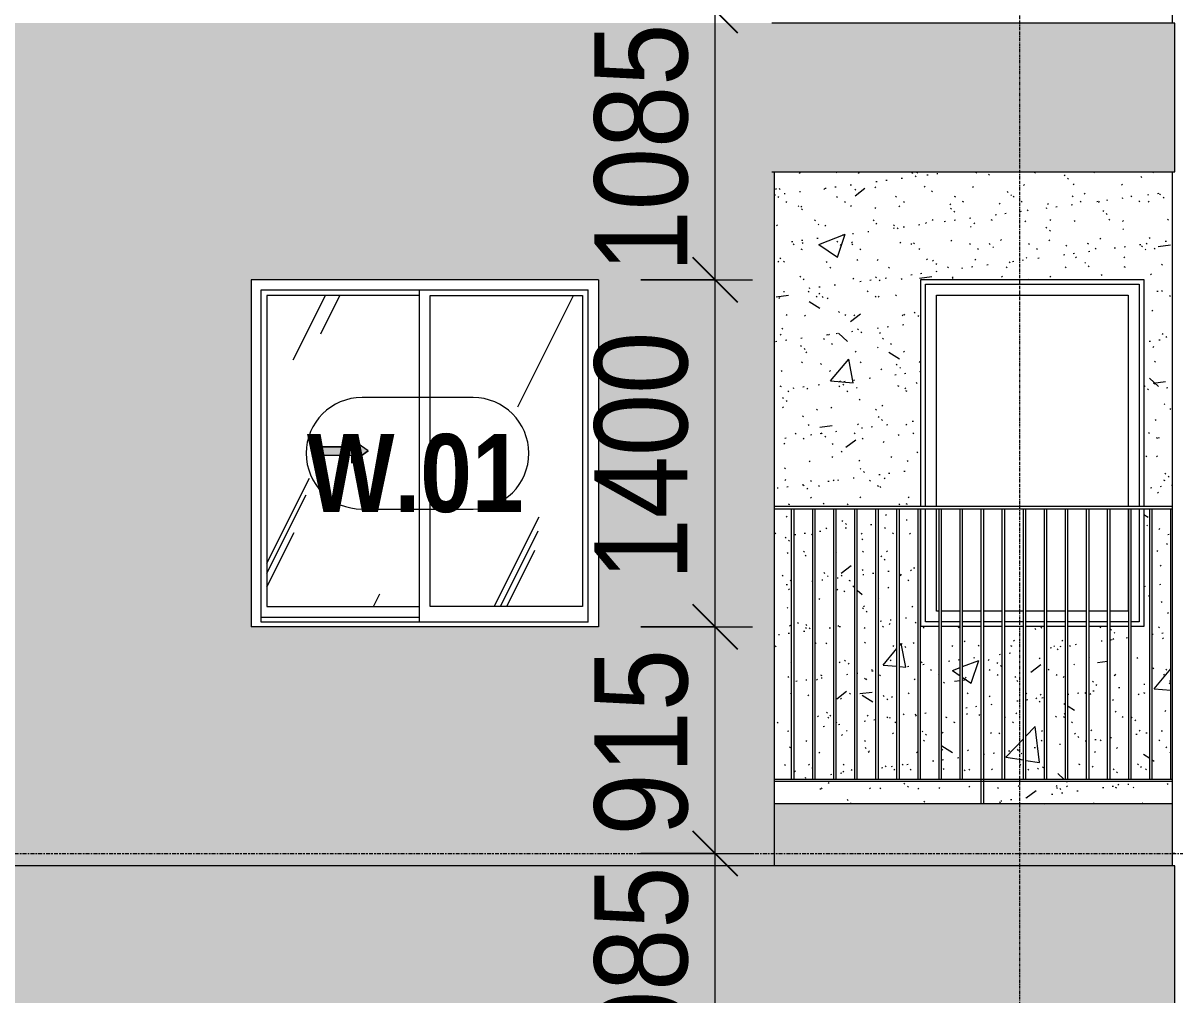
# Model space of a CAD drawing. Header units: millimetres. Extents: x 9199 to 175431, y -4466 to 35300.
# Drawn here: x 40518 to 45162, y 5029 to 8950 of the extents above; entities that cross this region are included whole.
import ezdxf

# ---------------------------------------------------------------- set-up
doc = ezdxf.new("R2010")
doc.units = ezdxf.units.MM
for name, pattern in [('1 NÉT CALL OUT', [6, 3, -3]), ('Centre', [31.75, 6.35, -4.7625, 15.875, -4.7625]), ('Grid Line', [22.225, 12.7, -3.175, 3.175, -3.175])]:
    doc.linetypes.add(name, pattern=pattern)
for name, color, linetype, lineweight in [('0-1', 7, 'Continuous', 5), ('A-ANNO-DIMS', 211, 'Continuous', 9), ('A-ANNO-DIMS-150', 211, 'Continuous', 9), ('A-DETL-GENF', 92, 'Continuous', 9), ('A-DETL-GENF-1', 92, '1 NÉT CALL OUT', 9), ('A-FLOR-HRAL-1', 253, 'Continuous', 9), ('A-FLOR-LEVL-2', 51, 'Centre', 9), ('A-GLAZ', 151, 'Continuous', 9), ('A-GLAZ-1', 253, 'Continuous', 9), ('A-GLAZ-2', 7, 'Continuous', 9), ('A-GLAZ-3', 7, '1 NÉT CALL OUT', 9), ('A-GLAZ-IDEN', 152, 'Continuous', 9), ('A-WALL', 113, 'Continuous', 9), ('A-WALL-PATT', 111, 'Continuous', 9), ('A-WALL-PATT-1', 9, 'Continuous', 9), ('A-WALL-PATT-2', 111, 'Continuous', 5), ('I-WALL', 2, 'Continuous', 9), ('I-WALL-1', 7, 'Continuous', 9), ('S-GRID-1', 1, 'Grid Line', 9)]:
    doc.layers.add(name, color=color, linetype=linetype, lineweight=lineweight)
doc.styles.add('Arial_B_1', font='arialbd.ttf', dxfattribs={"width": 0.85, "height": 315})
doc.styles.add('UTM Avo', font='', dxfattribs={"width": 0.9, "height": 375})
doc.styles.get('UTM Avo').set_extended_font_data('UTM Avo')
doc.dimstyles.new('1_Dim_chi_tiet_2_5', dxfattribs={"dimscale": 304.8, "dimtxt": 374.737856, "dimasz": 0.590551, "dimexe": 0.492126, "dimexo": 0.0625, "dimgap": 0.049213, "dimtad": 1, "dimdec": 0, "dimrnd": 5, "dimzin": 0, "dimdsep": 46, "dimtxsty": 'UTM Avo', "dimblk1": 'OBLIQUE', "dimblk2": 'OBLIQUE', "dimsah": 1, "dimcen": 0.09, "dimdle": 0.492126, "dimazin": 0, "dimtfac": 1, "dimtdec": 4, "dimtix": 1, "dimtmove": 0, "dimatfit": 3, "dimfxl": 0.984252, "dimfxlon": 1, "dimtvp": 1, "dimtolj": 1, "dimtzin": 0, "dimarcsym": 2})
pattern_1 = [(63.435, (53179.2, 1304.34), (-0.001, 1524), [532.46, -2875.3]), (63.435, (51655.2, 1304.34), (-0.001, 1524), [532.46, -2875.3]), (63.435, (53908.74, 1598.8), (-0.001, 1524), [532.46, -2875.3]), (63.435, (52384.74, 1598.8), (-0.001, 1524), [532.46, -2875.3]), (63.435, (53798.3, 1494.84), (-0.001, 1524), [532.46, -2875.3]), (63.435, (52274.3, 1494.84), (-0.001, 1524), [532.46, -2875.3]), (63.435, (53685.8, 2090.1), (-0.001, 1524), [258.8, -3148.97]), (63.435, (52161.8, 2090.1), (-0.001, 1524), [258.8, -3148.97]), (63.435, (53612.15, 1997.95), (-0.001, 1524), [532.46, -2875.3]), (63.435, (52088.15, 1997.95), (-0.001, 1524), [532.46, -2875.3]), (63.435, (53625.14, 2064.1), (-0.001, 1524), [532.46, -2875.3]), (63.435, (52101.14, 2064.1), (-0.001, 1524), [532.46, -2875.3]), (63.435, (53010.3, 1773.94), (-0.001, 1524), [532.46, -2875.3]), (63.435, (51486.3, 1773.94), (-0.001, 1524), [532.46, -2875.3]), (63.435, (53023.3, 1851.9), (-0.001, 1524), [532.46, -2875.3]), (63.435, (51499.3, 1851.9), (-0.001, 1524), [532.46, -2875.3]), (63.435, (53026.8, 1908.1), (-0.001, 1524), [532.46, -2875.3]), (63.435, (51502.8, 1908.1), (-0.001, 1524), [532.46, -2875.3])]

# ---------------------------------------------------------------- blocks, each defined once
blk = doc.blocks.new('M_Fixed - 900 x 1400-901191-TKCS_MẶT ĐỨNG HƯỚNG ĐÔNG')
at = {"layer": 'A-GLAZ-2'}
for p, q in [((52355.9, 7896), (53217.9, 7896)), ((52355.9, 7000), (52355.9, 7896)), ((53217.9, 7896), (53217.9, 7000)), ((52399.9, 7852), (53173.9, 7852)), ((52399.9, 7000), (52399.9, 7852)), ((53173.9, 7852), (53173.9, 7000)), ((52355.9, 6534), (52355.9, 6990)), ((52399.9, 6578), (52399.9, 6990)), ((53173.9, 6990), (53173.9, 6578)), ((53217.9, 6990), (53217.9, 6534)), ((52411, 6578), (52399.9, 6578)), ((52496, 6578), (52421, 6578)), ((52580.9, 6578), (52506, 6578)), ((52665.8, 6578), (52590.9, 6578)), ((52750.8, 6578), (52675.8, 6578)), ((52835.7, 6578), (52760.8, 6578)), ((52920.7, 6578), (52845.7, 6578)), ((53005.6, 6578), (52930.7, 6578)), ((53090.5, 6578), (53015.6, 6578)), ((53173.9, 6578), (53100.5, 6578)), ((52411, 6534), (52355.9, 6534)), ((52496, 6534), (52421, 6534)), ((52580.9, 6534), (52506, 6534)), ((52665.8, 6534), (52590.9, 6534)), ((52750.8, 6534), (52675.8, 6534)), ((52835.7, 6534), (52760.8, 6534)), ((52920.7, 6534), (52845.7, 6534)), ((53005.6, 6534), (52930.7, 6534)), ((53090.5, 6534), (53015.6, 6534)), ((53175.5, 6534), (53100.5, 6534)), ((53217.9, 6534), (53185.5, 6534))]:
    blk.add_line(p, q, dxfattribs=at)
blk = doc.blocks.new('Railing - 10mm-901206-TKCS_MẶT ĐỨNG HƯỚNG ĐÔNG')
at = {"layer": 'A-FLOR-HRAL-1'}
for p, q in [((51816.4, 5900), (51816.4, 6990)), ((51826.4, 5900), (51826.4, 6990))]:
    blk.add_line(p, q, dxfattribs=at)
blk = doc.blocks.new('Railing - 50 x 10mm-901224-TKCS_MẶT ĐỨNG HƯỚNG ĐÔNG')
at = {"layer": 'A-FLOR-HRAL-1'}
for p, q in [((52580.9, 6990), (52590.9, 6990)), ((52580.9, 5800), (52580.9, 6990)), ((52590.9, 5800), (52590.9, 6990))]:
    blk.add_line(p, q, dxfattribs=at)
blk = doc.blocks.new('Railing - 10mm-V14-TKCS_MẶT ĐỨNG HƯỚNG ĐÔNG')
at = {"layer": 'A-FLOR-HRAL-1'}
blk.add_line((45145.352937, 5900), (45145.352937, 6990), dxfattribs=at)
blk = doc.blocks.new('Railing - Railing-884532-TKCS_MẶT ĐỨNG HƯỚNG ĐÔNG')
at = {"layer": 'A-FLOR-HRAL-1'}
for p, q in [((43546.9, 5900), (45151.9, 5900)), ((45151.9, 5890), (43546.9, 5890))]:
    blk.add_line(p, q, dxfattribs=at)
for name, p in [('Railing - 10mm-901206-TKCS_MẶT ĐỨNG HƯỚNG ĐÔNG', (-8200, 0)), ('Railing - 10mm-901206-TKCS_MẶT ĐỨNG HƯỚNG ĐÔNG', (-8115.1, 0)), ('Railing - 10mm-901206-TKCS_MẶT ĐỨNG HƯỚNG ĐÔNG', (-8030.1, 0)), ('Railing - 10mm-901206-TKCS_MẶT ĐỨNG HƯỚNG ĐÔNG', (-7945.2, 0)), ('Railing - 10mm-901206-TKCS_MẶT ĐỨNG HƯỚNG ĐÔNG', (-7860.2, 0)), ('Railing - 10mm-901206-TKCS_MẶT ĐỨNG HƯỚNG ĐÔNG', (-7775.3, 0)), ('Railing - 10mm-901206-TKCS_MẶT ĐỨNG HƯỚNG ĐÔNG', (-7690.4, 0)), ('Railing - 10mm-901206-TKCS_MẶT ĐỨNG HƯỚNG ĐÔNG', (-7605.4, 0)), ('Railing - 10mm-901206-TKCS_MẶT ĐỨNG HƯỚNG ĐÔNG', (-7520.5, 0)), ('Railing - 50 x 10mm-901224-TKCS_MẶT ĐỨNG HƯỚNG ĐÔNG', (-8200, 0)), ('Railing - 10mm-901206-TKCS_MẶT ĐỨNG HƯỚNG ĐÔNG', (-7350.6, 0)), ('Railing - 10mm-901206-TKCS_MẶT ĐỨNG HƯỚNG ĐÔNG', (-7265.7, 0)), ('Railing - 10mm-901206-TKCS_MẶT ĐỨNG HƯỚNG ĐÔNG', (-7180.7, 0)), ('Railing - 10mm-901206-TKCS_MẶT ĐỨNG HƯỚNG ĐÔNG', (-7095.8, 0)), ('Railing - 10mm-901206-TKCS_MẶT ĐỨNG HƯỚNG ĐÔNG', (-7010.8, 0)), ('Railing - 10mm-901206-TKCS_MẶT ĐỨNG HƯỚNG ĐÔNG', (-6925.9, 0)), ('Railing - 10mm-901206-TKCS_MẶT ĐỨNG HƯỚNG ĐÔNG', (-6841, 0)), ('Railing - 10mm-901206-TKCS_MẶT ĐỨNG HƯỚNG ĐÔNG', (-6756, 0)), ('Railing - 10mm-V14-TKCS_MẶT ĐỨNG HƯỚNG ĐÔNG', (0, 0))]:
    blk.add_blockref(name, p)
blk = doc.blocks.new('Top Rail Type - Top Rail_Internal_-884533-TKCS_MẶT ĐỨNG HƯỚNG ĐÔNG')
at = {"layer": 'A-FLOR-HRAL-1'}
for p, q in [((45151.9, 7000), (43546.9, 7000)), ((43546.9, 6990), (45151.9, 6990))]:
    blk.add_line(p, q, dxfattribs=at)
blk = doc.blocks.new('NCV_TKTC_TANG 2_rvt-1-TKCS_MẶT ĐỨNG HƯỚNG ĐÔNG')
at = {"layer": 'A-WALL-PATT-1'}
h = blk.add_hatch(dxfattribs=at)
h.set_pattern_fill('FP_2', color=256, style=0, pattern_type=2)
h.set_pattern_definition([(50, (51388.9, 1200), (1093.104, -95.634), [114.3, -1257.3]), (355, (51388.9, 1200), (-211.46, 1146.34), [91.44, -1005.84]), (100.451, (51480, 1192), (881.66, 1050.7), [97.14, -1068.54]), (46.184, (51389, 1504.8), (1626.47, -252.26), [171.45, -1885.95]), (96.636, (51524.5, 1483.8), (1424.42, 1484.57), [145.7, -1602.8]), (351.184, (51389, 1504.8), (1424.43, 1484.55), [137.16, -1508.76]), (21, (51541.3, 1428.6), (909.69, -613.59), [114.3, -1257.3]), (326, (51541.3, 1428.6), (370.81, 1105.13), [91.44, -1005.84]), (71.451, (51617.1, 1377.5), (1280.5, 491.53), [97.14, -1068.54]), (37.5, (51388.93, 1200), (18.531, 507.33), [50.292, -943.356, 50.292, -970.788, -1009.65]), (37.5, (51388.93, 1200), (18.531, 507.33), [-2014.73, 50.29, -959.36]), (7.5, (51388.93, 1200), (400.918, 601.084), [50.292, -531.876, 50.292, -920.496, -384.81]), (7.5, (51388.93, 1200), (400.918, 601.084), [-1552.956, 50.29, -334.52]), (327.5, (51049.1, 1200), (813.545, -34.374), [50.292, -330.708, 50.292, -1138.428, -1577.34]), (327.5, (51049.1, 1200), (813.545, -34.374), [-1569.72, 50.29, -1527.05]), (317.5, (50896.7, 1200), (888.775, 152.56), [50.29, -445.01, 50.29, -739.14, -1120.14]), (317.5, (50896.7, 1200), (888.775, 152.56), [-1284.73, 50.29, -1069.85])])
h.paths.add_polyline_path([(43586, 5800), (44380.9, 5800), (44380.9, 5890), (43546.9, 5890), (43546.9, 5800)])
h.paths.add_polyline_path([(44780.7, 5800), (45151.9, 5800), (45151.9, 5890), (44390.9, 5890), (44390.9, 5800)])
h.paths.add_polyline_path([(44390.9, 5900), (44465.8, 5900), (44465.8, 6515), (44390.9, 6515), (44390.9, 5983.2)])
h.paths.add_polyline_path([(44475.8, 5900), (44550.8, 5900), (44550.8, 6515), (44475.8, 6515), (44475.8, 5983.2)])
h.paths.add_polyline_path([(44560.8, 5900), (44635.7, 5900), (44635.7, 6515), (44560.8, 6515), (44560.8, 5983.2)])
h.paths.add_polyline_path([(44645.7, 5900), (44720.7, 5900), (44720.7, 6515), (44645.7, 6515), (44645.7, 5983.2)])
h.paths.add_polyline_path([(45125.8, 5900), (45145.4, 5900), (45145.4, 6990), (45070.4, 6990), (45070.4, 5900), (45118.7, 5900)])
h.paths.add_polyline_path([(43546.9, 5900), (43616.4, 5900), (43616.4, 6990), (43546.9, 6990), (43546.9, 5983.2)])
h.paths.add_polyline_path([(43786.3, 5900), (43786.3, 6990), (43711.4, 6990), (43711.4, 5900), (43717.5, 5900)])
h.paths.add_polyline_path([(43796.3, 5900), (43871.3, 5900), (43871.3, 6990), (43796.3, 6990), (43796.3, 5983.2)])
h.paths.add_polyline_path([(44730.7, 5900), (44805.6, 5900), (44805.6, 6515), (44730.7, 6515), (44730.7, 5983.2)])
h.paths.add_polyline_path([(44380.9, 5900), (44380.9, 6515), (44306, 6515), (44306, 5900)])
h.paths.add_polyline_path([(44296, 5900), (44296, 6515), (44221, 6515), (44221, 5900)])
h.paths.add_polyline_path([(43881.3, 5900), (43956.2, 5900), (43956.2, 6990), (43881.3, 6990), (43881.3, 5983.2)])
h.paths.add_polyline_path([(43966.2, 5900), (44041.1, 5900), (44041.1, 6990), (43966.2, 6990), (43966.2, 5983.2)])
h.paths.add_polyline_path([(43626.4, 5900), (43701.4, 5900), (43701.4, 6990), (43626.4, 6990), (43626.4, 5955.2)])
h.paths.add_polyline_path([(44211, 5900), (44211, 6515), (44136.9, 6515), (44136.1, 5900)])
h.paths.add_polyline_path([(44815.6, 5900), (44890.5, 5900), (44890.5, 6515), (44815.6, 6515), (44815.6, 5936.6)])
h.paths.add_polyline_path([(44126.1, 5900), (44126.1, 6990), (44051.1, 6990), (44051.1, 5900)])
h.paths.add_polyline_path([(45060.4, 5900), (45060.4, 6990), (45036.9, 6990), (45036.9, 6515), (44985.5, 6515), (44985.5, 5900)])
h.paths.add_polyline_path([(44900.5, 5900), (44975.5, 5900), (44975.5, 6515), (44900.5, 6515), (44900.5, 5983.2)])
h.paths.add_polyline_path([(45151.9, 7000), (45151.9, 8350), (43546.9, 8350), (43546.9, 7000), (44136.9, 7000), (44136.9, 7915), (45036.9, 7915), (45036.9, 7000), (45087.4, 7000)])
h = blk.add_hatch(dxfattribs=at)
h.set_pattern_fill('FP_3', color=256, style=0, pattern_type=2)
h.set_pattern_definition([(37.5, (51388.93, 1200), (-4.7995, 146.8239), [5.029, -110.795, 5.029, -124.511, -123.825]), (37.5, (51388.93, 1200), (-4.7995, 146.8239), [-245.364, 5.029, -118.796]), (7.5, (51388.93, 1200), (134.8574, 215.0472), [5.029, -57.455, 5.029, -99.365, -40.005]), (7.5, (51388.93, 1200), (134.8574, 215.0472), [-166.878, 5.029, -34.976]), (327.5, (51295.21, 1200), (237.2978, 0.4316), [5.029, -33.071, 5.029, -132.131, -179.07]), (327.5, (51295.21, 1200), (237.2978, 0.4316), [-175.26, 5.029, -174.041]), (317.5, (51295.2, 1200), (229.067, 66.8792), [5.029, -14.021, 5.029, -84.887, -102.87]), (317.5, (51295.2, 1200), (229.067, 66.8792), [-108.966, 5.029, -97.841])])
h.paths.add_polyline_path([(43586, 5800), (44380.9, 5800), (44380.9, 5890), (43546.9, 5890), (43546.9, 5800)])
h.paths.add_polyline_path([(44780.7, 5800), (45151.9, 5800), (45151.9, 5890), (44390.9, 5890), (44390.9, 5800)])
h.paths.add_polyline_path([(44390.9, 5900), (44465.8, 5900), (44465.8, 6515), (44390.9, 6515), (44390.9, 5983.2)])
h.paths.add_polyline_path([(44475.8, 5900), (44550.8, 5900), (44550.8, 6515), (44475.8, 6515), (44475.8, 5983.2)])
h.paths.add_polyline_path([(44560.8, 5900), (44635.7, 5900), (44635.7, 6515), (44560.8, 6515), (44560.8, 5983.2)])
h.paths.add_polyline_path([(44645.7, 5900), (44720.7, 5900), (44720.7, 6515), (44645.7, 6515), (44645.7, 5983.2)])
h.paths.add_polyline_path([(45125.8, 5900), (45145.4, 5900), (45145.4, 6990), (45070.4, 6990), (45070.4, 5900), (45118.7, 5900)])
h.paths.add_polyline_path([(43546.9, 5900), (43616.4, 5900), (43616.4, 6990), (43546.9, 6990), (43546.9, 5983.2)])
h.paths.add_polyline_path([(43786.3, 5900), (43786.3, 6990), (43711.4, 6990), (43711.4, 5900), (43717.5, 5900)])
h.paths.add_polyline_path([(43796.3, 5900), (43871.3, 5900), (43871.3, 6990), (43796.3, 6990), (43796.3, 5983.2)])
h.paths.add_polyline_path([(44730.7, 5900), (44805.6, 5900), (44805.6, 6515), (44730.7, 6515), (44730.7, 5983.2)])
h.paths.add_polyline_path([(44380.9, 5900), (44380.9, 6515), (44306, 6515), (44306, 5900)])
h.paths.add_polyline_path([(44296, 5900), (44296, 6515), (44221, 6515), (44221, 5900)])
h.paths.add_polyline_path([(43881.3, 5900), (43956.2, 5900), (43956.2, 6990), (43881.3, 6990), (43881.3, 5983.2)])
h.paths.add_polyline_path([(43966.2, 5900), (44041.1, 5900), (44041.1, 6990), (43966.2, 6990), (43966.2, 5983.2)])
h.paths.add_polyline_path([(43626.4, 5900), (43701.4, 5900), (43701.4, 6990), (43626.4, 6990), (43626.4, 5955.2)])
h.paths.add_polyline_path([(44211, 5900), (44211, 6515), (44136.9, 6515), (44136.1, 5900)])
h.paths.add_polyline_path([(44815.6, 5900), (44890.5, 5900), (44890.5, 6515), (44815.6, 6515), (44815.6, 5936.6)])
h.paths.add_polyline_path([(44126.1, 5900), (44126.1, 6990), (44051.1, 6990), (44051.1, 5900)])
h.paths.add_polyline_path([(45060.4, 5900), (45060.4, 6990), (45036.9, 6990), (45036.9, 6515), (44985.5, 6515), (44985.5, 5900)])
h.paths.add_polyline_path([(44900.5, 5900), (44975.5, 5900), (44975.5, 6515), (44900.5, 6515), (44900.5, 5983.2)])
h.paths.add_polyline_path([(45151.9, 7000), (45151.9, 8350), (43546.9, 8350), (43546.9, 7000), (44136.9, 7000), (44136.9, 7915), (45036.9, 7915), (45036.9, 7000), (45087.4, 7000)])
at = {"layer": 'I-WALL-1'}
for p, q in [((44136.9, 7000), (44136.9, 7915)), ((44136.9, 7915), (45036.9, 7915)), ((45036.9, 7915), (45036.9, 7000)), ((44136.9, 6515), (44136.9, 6990)), ((45036.9, 6990), (45036.9, 6515)), ((44211, 6515), (44136.9, 6515)), ((44296, 6515), (44221, 6515)), ((44380.9, 6515), (44306, 6515)), ((44465.8, 6515), (44390.9, 6515)), ((44550.8, 6515), (44475.8, 6515)), ((44635.7, 6515), (44560.8, 6515)), ((44720.7, 6515), (44645.7, 6515)), ((44805.6, 6515), (44730.7, 6515)), ((44890.5, 6515), (44815.6, 6515)), ((44975.5, 6515), (44900.5, 6515)), ((45036.9, 6515), (44985.5, 6515))]:
    blk.add_line(p, q, dxfattribs=at)
at = {"layer": 'A-FLOR-HRAL-1'}
for name in ['Top Rail Type - Top Rail_Internal_-884533-TKCS_MẶT ĐỨNG HƯỚNG ĐÔNG', 'Railing - Railing-884532-TKCS_MẶT ĐỨNG HƯỚNG ĐÔNG']:
    blk.add_blockref(name, (0, 0), dxfattribs=at)
at = {"layer": 'A-GLAZ-1'}
blk.add_blockref('M_Fixed - 900 x 1400-901191-TKCS_MẶT ĐỨNG HƯỚNG ĐÔNG', (-8200, 0), dxfattribs=at)
blk = doc.blocks.new('1_FAMILY RVT - W01-WxH 1400x1400xmm-V20-TKCS_MẶT ĐỨNG HƯỚNG ĐÔNG')
at = {"layer": 'A-DETL-GENF-1'}
blk.add_hatch(color=256, dxfattribs=at).paths.add_polyline_path([(41841.9, 7176.5), (41909.6, 7223.9), (41841.9, 7271.4), (41841.9, 7240.9), (41706.4, 7240.9), (41706.4, 7207), (41841.9, 7207)])
at = {"layer": 'A-GLAZ'}
h = blk.add_hatch(dxfattribs=at)
h.set_pattern_fill('FP_1', color=256, style=0, pattern_type=2)
h.set_pattern_definition(pattern_1)
h.paths.add_polyline_path([(42115.1, 6596.9), (42115.1, 7850.9), (41500.9, 7850.9), (41500.9, 6596.9)])
h.paths.add_polyline_path([(41841.9, 7176.5), (41841.9, 7207), (41706.4, 7207), (41706.4, 7240.9), (41841.9, 7240.9), (41841.9, 7271.4), (41909.6, 7223.9), (41885.4, 7207)])
h = blk.add_hatch(dxfattribs=at)
h.set_pattern_fill('FP_1', color=256, style=0, pattern_type=2)
h.set_pattern_definition(pattern_1)
h.paths.add_polyline_path([(42159.6, 6596.9), (42773.9, 6596.9), (42773.9, 7850.9), (42159.6, 7850.9), (42159.6, 7474.5)])
at = {"layer": 'A-DETL-GENF'}
for p, q in [((41841.9, 7271.4), (41841.9, 7240.9)), ((41909.6, 7223.9), (41841.9, 7271.4)), ((41909.6, 7223.9), (41841.9, 7271.4)), ((41841.9, 7271.4), (41841.9, 7240.9)), ((41706.4, 7240.9), (41706.4, 7207)), ((41706.4, 7240.9), (41841.9, 7240.9)), ((41841.9, 7240.9), (41706.4, 7240.9)), ((41706.4, 7240.9), (41706.4, 7207)), ((41706.4, 7207), (41841.9, 7207)), ((41706.4, 7207), (41841.9, 7207)), ((41909.6, 7223.9), (41841.9, 7176.5)), ((41841.9, 7176.5), (41909.6, 7223.9)), ((41841.9, 7207), (41841.9, 7176.5)), ((41841.9, 7207), (41841.9, 7176.5))]:
    blk.add_line(p, q, dxfattribs=at)
at = {"layer": 'A-GLAZ'}
for p, q in [((42837.4, 7914.4), (41437.4, 7914.4)), ((41437.4, 7914.4), (41437.4, 6514.4)), ((42837.4, 7914.4), (42837.4, 6514.4)), ((41478.3, 7873.5), (42796.4, 7873.5)), ((41478.3, 6533.4), (41478.3, 7873.5)), ((41500.9, 7850.9), (41500.9, 6596.9)), ((42115.1, 7850.9), (41500.9, 7850.9)), ((42115.1, 7873.5), (42115.1, 6533.4)), ((42159.6, 6596.9), (42159.6, 7850.9)), ((42159.6, 7850.9), (42773.9, 7850.9)), ((42773.9, 7850.9), (42773.9, 6596.9)), ((42796.4, 6533.4), (42796.4, 7873.5)), ((41500.9, 6596.9), (42115.1, 6596.9)), ((42773.9, 6596.9), (42159.6, 6596.9)), ((42115.1, 6552.5), (41478.3, 6552.5)), ((42115.1, 6552.5), (41478.3, 6552.5)), ((42837.4, 6514.4), (41437.4, 6514.4)), ((42796.4, 6533.4), (41478.3, 6533.4))]:
    blk.add_line(p, q, dxfattribs=at)
blk = doc.blocks.new('SSA-WINDOW TAG - 10-2062020-TKCS_MẶT ĐỨNG HƯỚNG ĐÔNG')
at = {"layer": 'A-GLAZ-IDEN'}
for p, q in [((75129.8, 10839.4), (74682.2, 10839.4)), ((74682.2, 10389.4), (75129.8, 10389.4))]:
    blk.add_line(p, q, dxfattribs=at)
for centre, start, end in [((74682.2, 10614.4), 90, 270), ((75129.8, 10614.4), 270, 90)]:
    blk.add_arc(centre, 225, start, end, dxfattribs=at)
blk = doc.blocks.new('DIMBLOCK45-TKCS_MẶT ĐỨNG HƯỚNG ĐÔNG')
at = {"layer": 'A-ANNO-DIMS-150', "lineweight": 25}
for p, q in [((43308.2, 5600), (43218.2, 5690)), ((43308.2, 5600), (43398.2, 5510)), ((43308.2, 4514.4), (43218.2, 4604.4)), ((43308.2, 4514.4), (43398.2, 4424.4))]:
    blk.add_line(p, q, dxfattribs=at)
at = {"layer": 'A-ANNO-DIMS-150'}
for p, q in [((43008.2, 5600), (43458.2, 5600)), ((43308.2, 5600), (43008.2, 5600)), ((43308.2, 4514.4), (43308.2, 5600)), ((43008.2, 4514.4), (43458.2, 4514.4)), ((43308.2, 4514.4), (43008.2, 4514.4))]:
    blk.add_line(p, q, dxfattribs=at)
at = {"layer": 'A-ANNO-DIMS-150', "color": 0, "insert": (42821.1, 4543.7), "char_height": 375, "width": 1232.471, "attachment_point": 1, "rotation": 90, "line_spacing_factor": 1.110334, "style": 'UTM Avo'}
blk.add_mtext('1085', dxfattribs=at)
blk = doc.blocks.new('_Oblique')
at = {"color": 0, "linetype": 'ByBlock', "lineweight": -2}
blk.add_line((-0.5, -0.5), (0.5, 0.5), dxfattribs=at)
blk = doc.blocks.new('DIMBLOCK46-TKCS_MẶT ĐỨNG HƯỚNG ĐÔNG')
at = {"layer": 'A-ANNO-DIMS-150', "lineweight": 25}
for p, q in [((43308.2, 6514.4), (43218.2, 6604.4)), ((43308.2, 6514.4), (43398.2, 6424.4)), ((43308.2, 5600), (43218.2, 5690)), ((43308.2, 5600), (43398.2, 5510))]:
    blk.add_line(p, q, dxfattribs=at)
at = {"layer": 'A-ANNO-DIMS-150'}
for p, q in [((43008.2, 6514.4), (43458.2, 6514.4)), ((43308.2, 6514.4), (43008.2, 6514.4)), ((43308.2, 5600), (43308.2, 6514.4)), ((43008.2, 5600), (43458.2, 5600)), ((43308.2, 5600), (43008.2, 5600))]:
    blk.add_line(p, q, dxfattribs=at)
at = {"layer": 'A-ANNO-DIMS-150', "color": 0, "insert": (42821.1, 5672.1), "char_height": 375, "width": 924.353, "attachment_point": 1, "rotation": 90, "line_spacing_factor": 1.110334, "style": 'UTM Avo'}
blk.add_mtext('915', dxfattribs=at)
blk = doc.blocks.new('DIMBLOCK47-TKCS_MẶT ĐỨNG HƯỚNG ĐÔNG')
at = {"layer": 'A-ANNO-DIMS-150', "lineweight": 25}
for p, q in [((43308.2, 7914.4), (43218.2, 8004.4)), ((43308.2, 7914.4), (43398.2, 7824.4)), ((43308.2, 6514.4), (43218.2, 6604.4)), ((43308.2, 6514.4), (43398.2, 6424.4))]:
    blk.add_line(p, q, dxfattribs=at)
at = {"layer": 'A-ANNO-DIMS-150'}
for p, q in [((43008.2, 7914.4), (43458.2, 7914.4)), ((43308.2, 7914.4), (43008.2, 7914.4)), ((43308.2, 6514.4), (43308.2, 7914.4)), ((43008.2, 6514.4), (43458.2, 6514.4)), ((43308.2, 6514.4), (43008.2, 6514.4))]:
    blk.add_line(p, q, dxfattribs=at)
at = {"layer": 'A-ANNO-DIMS-150', "color": 0, "insert": (42821.1, 6700.9), "char_height": 375, "width": 1232.471, "attachment_point": 1, "rotation": 90, "line_spacing_factor": 1.110334, "style": 'UTM Avo'}
blk.add_mtext('1400', dxfattribs=at)
blk = doc.blocks.new('DIMBLOCK48-TKCS_MẶT ĐỨNG HƯỚNG ĐÔNG')
at = {"layer": 'A-ANNO-DIMS-150', "lineweight": 25}
for p, q in [((43308.2, 9000), (43218.2, 9090)), ((43308.2, 9000), (43398.2, 8910)), ((43308.2, 7914.4), (43218.2, 8004.4)), ((43308.2, 7914.4), (43398.2, 7824.4))]:
    blk.add_line(p, q, dxfattribs=at)
at = {"layer": 'A-ANNO-DIMS-150'}
for p, q in [((43008.2, 9000), (43458.2, 9000)), ((43308.2, 9000), (43008.2, 9000)), ((43308.2, 7914.4), (43308.2, 9000)), ((43008.2, 7914.4), (43458.2, 7914.4)), ((43308.2, 7914.4), (43008.2, 7914.4))]:
    blk.add_line(p, q, dxfattribs=at)
at = {"layer": 'A-ANNO-DIMS-150', "color": 0, "insert": (42821.1, 7943.7), "char_height": 375, "width": 1232.471, "attachment_point": 1, "rotation": 90, "line_spacing_factor": 1.110334, "style": 'UTM Avo'}
blk.add_mtext('1085', dxfattribs=at)
blk = doc.blocks.new('DIMBLOCK49-TKCS_MẶT ĐỨNG HƯỚNG ĐÔNG')
at = {"layer": 'A-ANNO-DIMS-150', "lineweight": 25}
for p, q in [((43308.2, 9914.4), (43218.2, 10004.4)), ((43308.2, 9914.4), (43398.2, 9824.4)), ((43308.2, 9000), (43218.2, 9090)), ((43308.2, 9000), (43398.2, 8910))]:
    blk.add_line(p, q, dxfattribs=at)
at = {"layer": 'A-ANNO-DIMS-150'}
for p, q in [((43008.2, 9914.4), (43458.2, 9914.4)), ((43308.2, 9914.4), (43008.2, 9914.4)), ((43308.2, 9000), (43308.2, 9914.4)), ((43008.2, 9000), (43458.2, 9000)), ((43308.2, 9000), (43008.2, 9000))]:
    blk.add_line(p, q, dxfattribs=at)
at = {"layer": 'A-ANNO-DIMS-150', "color": 0, "insert": (42821.1, 9072.1), "char_height": 375, "width": 924.353, "attachment_point": 1, "rotation": 90, "line_spacing_factor": 1.110334, "style": 'UTM Avo'}
blk.add_mtext('915', dxfattribs=at)

msp = doc.modelspace()

# ---------------------------------------------------------------- hatches: boundary and pattern name
at = {"layer": 'A-WALL-PATT'}
msp.add_hatch(color=256, dxfattribs=at).paths.add_polyline_path([(43546.9, 5550), (45151.9, 5550), (45151.9, 5800), (43546.9, 5800)])
at = {"layer": 'A-WALL-PATT-2'}
h = msp.add_hatch(color=256, dxfattribs=at)
h.paths.add_polyline_path([(40548, 5550), (43546.9, 5550), (43546.9, 8350), (43536.9, 8350), (43536.9, 8950), (40437.4, 8950), (40437.4, 5550)])
h.paths.add_polyline_path([(42796.4, 6514.4), (41437.4, 6514.4), (41437.4, 7914.4), (42837.4, 7914.4), (42837.4, 6514.4)])
for points in [[(43536.9, 8350), (45161.9, 8350), (45161.9, 8950), (43536.9, 8950)], [(44780.7, 4945.8), (45161.9, 4945.8), (45161.9, 5550), (43536.9, 5550), (43536.9, 4945.8), (43546.9, 4945.8)]]:
    msp.add_hatch(color=256, dxfattribs=at).paths.add_polyline_path(points)
h = msp.add_hatch(color=256, dxfattribs=at)
h.paths.add_polyline_path([(40437.4, 2200), (43546.9, 2200), (43546.9, 3290), (42837.4, 3290), (42837.4, 3114.4), (41437.4, 3114.4), (41437.4, 3290), (40437.4, 3290), (40437.4, 2737.1)])
h.paths.add_polyline_path([(42837.4, 3300), (43546.9, 3300), (43546.9, 4690), (40437.4, 4690), (40437.4, 3300), (41437.4, 3300), (41437.4, 4514.4), (42837.4, 4514.4), (42837.4, 3819.1)])
h.paths.add_polyline_path([(40548, 4700), (43546.9, 4700), (43546.9, 4945.8), (43536.9, 4945.8), (43536.9, 5550), (40437.4, 5550), (40437.4, 4700)])

# ---------------------------------------------------------------- linework, layer by layer
at = {"layer": 'A-FLOR-LEVL-2'}
msp.add_line((9199.1, 5600), (84597.8, 5600), dxfattribs=at)
at = {"layer": 'A-WALL'}
for p, q in [((43546.9, 5550), (43546.9, 8350)), ((43546.9, 5550), (37037.4, 5550)), ((45161.9, 5550), (43536.9, 5550)), ((45161.9, 4945.8), (45161.9, 5550))]:
    msp.add_line(p, q, dxfattribs=at)
at = {"layer": 'I-WALL'}
for p, q in [((45151.9, 8950), (45151.9, 11750)), ((45161.9, 8950), (43536.9, 8950)), ((45161.9, 8350), (45161.9, 8950)), ((43536.9, 8350), (45161.9, 8350)), ((45151.9, 5550), (45151.9, 8350)), ((45151.9, 5800), (43546.9, 5800)), ((45161.9, 5600), (45151.9, 5600))]:
    msp.add_line(p, q, dxfattribs=at)
at = {"layer": 'S-GRID-1'}
msp.add_line((44536.9, 1454.4), (44536.9, 30542.5), dxfattribs=at)

# ---------------------------------------------------------------- block references
at = {"layer": '0-1'}
msp.add_blockref('NCV_TKTC_TANG 2_rvt-1-TKCS_MẶT ĐỨNG HƯỚNG ĐÔNG', (0, 0), dxfattribs=at)
at = {"layer": 'A-GLAZ-3'}
msp.add_blockref('1_FAMILY RVT - W01-WxH 1400x1400xmm-V20-TKCS_MẶT ĐỨNG HƯỚNG ĐÔNG', (0, 0), dxfattribs=at)
at = {"layer": 'A-GLAZ-IDEN'}
msp.add_blockref('SSA-WINDOW TAG - 10-2062020-TKCS_MẶT ĐỨNG HƯỚNG ĐÔNG', (-32797.9, -3400), dxfattribs=at)

# ---------------------------------------------------------------- texts
at = {"layer": 'A-GLAZ-IDEN', "insert": (42098.7, 7132.5), "char_height": 315, "width": 902.7, "attachment_point": 5, "line_spacing_factor": 0.936439, "style": 'Arial_B_1'}
msp.add_mtext('\\pt6.3756,12.7512,19.12365,25.49925,31.87485,38.25045,44.62605,50.9985,57.3741,63.7497,70.1253,76.5009,82.8765,89.24895,95.62455,102.00015,108.37575,114.75135,121.1238,127.4994,133.875,140.2506,146.6262,152.99865,159.37425,165.74985,172.12545,178.50105,184.8735,191.2491,197.6247,204.0003;W.01', dxfattribs=at)

# ---------------------------------------------------------------- dimensions: what is measured, and where the dimension line sits
at = {"layer": 'A-ANNO-DIMS'}
for base, p1, p2, override, picture, middle in [((43308.2, 9914.4), (43008.2, 9000), (43008.2, 9914.4), {"dimpost": '<>', "dimfxl": 914.4}, 'DIMBLOCK49-TKCS_MẶT ĐỨNG HƯỚNG ĐÔNG', (43099.4, 9457.2)), ((43308.2, 9000), (43008.2, 7914.4), (43008.2, 9000), {"dimpost": '<>', "dimfxl": 1085.6}, 'DIMBLOCK48-TKCS_MẶT ĐỨNG HƯỚNG ĐÔNG', (43099.2, 8457.2)), ((43308.2, 7914.4), (43008.2, 6514.4), (43008.2, 7914.4), {"dimpost": '<>', "dimfxl": 1400}, 'DIMBLOCK47-TKCS_MẶT ĐỨNG HƯỚNG ĐÔNG', (43099.2, 7214.4)), ((43308.2, 6514.4), (43008.2, 5600), (43008.2, 6514.4), {"dimpost": '<>', "dimfxl": 914.4}, 'DIMBLOCK46-TKCS_MẶT ĐỨNG HƯỚNG ĐÔNG', (43099.4, 6057.2)), ((43308.2, 5600), (43008.2, 4514.4), (43008.2, 5600), {"dimpost": '<>', "dimfxl": 1085.6}, 'DIMBLOCK45-TKCS_MẶT ĐỨNG HƯỚNG ĐÔNG', (43099.2, 5057.2))]:
    dim = msp.add_linear_dim(base=base, p1=p1, p2=p2, angle=90, dimstyle='1_Dim_chi_tiet_2_5', override=override, dxfattribs=at)
    dim.commit()
    dim.dimension.update_dxf_attribs({"geometry": picture, "text_midpoint": middle})

doc.saveas('drawing.dxf')
